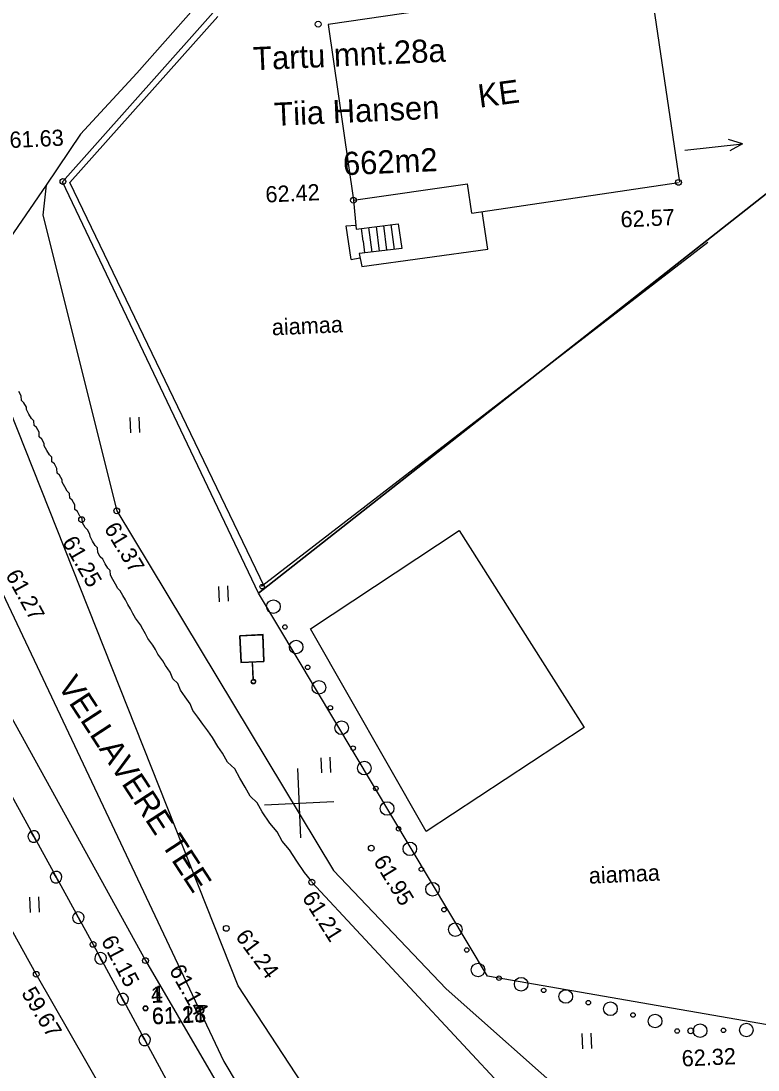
# Model space of a CAD drawing. Extents: x 641511 to 641623, y 6457493 to 6457722.
# Drawn here: x 641557.5 to 641589.33, y 6457559.78 to 6457605.06 of the extents above; entities that cross this region are included whole.
import ezdxf

# ---------------------------------------------------------------- set-up
doc = ezdxf.new("R2010")
doc.units = 0
for name, color, linetype in [('Level 12', 7, 'Continuous'), ('Level 14', 7, 'Continuous'), ('Level 17', 7, 'Continuous'), ('Level 18', 7, 'Continuous'), ('Level 19', 7, 'Continuous'), ('Level 30', 7, 'Continuous'), ('Level 38', 7, 'Continuous'), ('Level 4', 7, 'Continuous'), ('Level 40', 7, 'Continuous'), ('Level 49', 7, 'Continuous'), ('Level 5', 7, 'Continuous'), ('Level 53', 7, 'Continuous'), ('Level 54', 7, 'Continuous'), ('Level 56', 7, 'Continuous'), ('Level 6', 7, 'Continuous'), ('Level 63', 7, 'Continuous'), ('Level 7', 7, 'Continuous')]:
    doc.layers.add(name, color=color, linetype=linetype)

# ---------------------------------------------------------------- blocks, each defined once
blk = doc.blocks.new('RIST')
at = {"layer": 'Level 17'}
for p, q in [((0, 1500), (0, -1500)), ((-1500, 0), (1500, 0))]:
    blk.add_line(p, q, dxfattribs=at)
blk = doc.blocks.new('KHEIN5')
at = {"layer": 'Level 6'}
for p, q in [((-210.89, 335.09), (-210.89, -326.54)), ((182.28, 335.09), (182.28, -326.54))]:
    blk.add_line(p, q, dxfattribs=at)
blk = doc.blocks.new('RIST1')
at = {"layer": 'Level 14'}
for p, q in [((0, 1500), (0, -1500)), ((-1500, 0), (1500, 0))]:
    blk.add_line(p, q, dxfattribs=at)
blk = doc.blocks.new('BH0')
at = {"layer": 'Level 7'}
for centre, radius in [((0, 0), 293), ((990, 0), 95.9)]:
    blk.add_circle(centre, radius, dxfattribs=at)
blk = doc.blocks.new('LMARK4')
at = {"layer": 'Level 19'}
blk.add_line((0, 90), (0, 858), dxfattribs=at)
blk.add_lwpolyline([(-500, 1997), (-500, 858), (500, 858), (500, 1997)], close=True, dxfattribs=at)
blk.add_circle((0, 0), 89.8, dxfattribs=at)
blk = doc.blocks.new('AEDM0')
at = {"layer": 'Level 4'}
for p, q in [((0, 0), (-250, 0)), ((-250, 0), (0, 0)), ((250, 0), (0, 0)), ((0, 0), (250, 0))]:
    blk.add_line(p, q, dxfattribs=at)
for start, end in [(0, 180), (180, 0)]:
    blk.add_arc((0, 0), 250, start, end, dxfattribs=at)

msp = doc.modelspace()

# ---------------------------------------------------------------- linework, layer by layer
at = {"layer": 'Level 12'}
for p, q in [((641588.651, 6457599.764), (641588.053, 6457599.945)), ((641586.167, 6457599.486), (641588.651, 6457599.764)), ((641588.651, 6457599.764), (641588.108, 6457599.455))]:
    msp.add_line(p, q, dxfattribs=at)
at = {"layer": 'Level 18'}
for p, q in [((641571.855, 6457597.321), (641571.973, 6457596.08)), ((641577.654, 6457595.218), (641577.414, 6457596.838)), ((641571.973, 6457596.08), (641573.792, 6457596.311)), ((641572.275, 6457595.551), (641572.204, 6457596.109)), ((641572.66, 6457595.086), (641572.525, 6457596.15)), ((641572.981, 6457595.124), (641572.845, 6457596.191)), ((641573.302, 6457595.163), (641573.166, 6457596.232)), ((641573.623, 6457595.201), (641573.487, 6457596.273)), ((641573.792, 6457596.311), (641573.944, 6457595.239)), ((641572.275, 6457595.551), (641572.335, 6457595.047)), ((641573.944, 6457595.239), (641572.102, 6457595.02)), ((641572.102, 6457595.02), (641572.218, 6457594.458)), ((641572.218, 6457594.458), (641577.654, 6457595.218)), ((641571.761, 6457594.766), (641572.138, 6457594.844))]:
    msp.add_line(p, q, dxfattribs=at)
msp.add_lwpolyline([(641571.761, 6457594.766), (641571.543, 6457596.214), (641571.957, 6457596.253)], dxfattribs=at)
at = {"layer": 'Level 19'}
for centre in [(641562.876, 6457562.457), (641562.876, 6457562.457), (641562.876, 6457562.435), (641562.876, 6457562.435)]:
    msp.add_circle(centre, 0.1, dxfattribs=at)
at = {"layer": 'Level 30'}
for centre, radius in [((641570.333, 6457604.922), 0.131), ((641559.311, 6457598.133), 0.125), ((641585.892, 6457598.095), 0.125), ((641571.855, 6457597.321), 0.125), ((641560.12, 6457583.541), 0.125), ((641561.635, 6457583.918), 0.125), ((641572.628, 6457569.358), 0.125), ((641570.057, 6457567.894), 0.125), ((641566.367, 6457565.897), 0.125), ((641560.613, 6457565.204), 0.125), ((641562.878, 6457564.505), 0.125), ((641558.161, 6457563.918), 0.125), ((641586.42, 6457561.475), 0.125)]:
    msp.add_circle(centre, radius, dxfattribs=at)
at = {"layer": 'Level 38'}
msp.add_lwpolyline([(641520.086, 6457719.047), (641529.116, 6457658.089), (641537.118, 6457629.447), (641550.488, 6457593.48), (641566.262, 6457560.146), (641594.866, 6457512.253), (641594.672, 6457507.201), (641591.922, 6457495.693)], dxfattribs=at)
at = {"layer": 'Level 4'}
for p, q in [((641559.298, 6457598.118), (641559.298, 6457598.118)), ((641587.165, 6457595.494), (641567.892, 6457580.652)), ((641567.76, 6457580.37), (641567.76, 6457580.37)), ((641567.76, 6457580.37), (641567.76, 6457580.37)), ((641567.76, 6457580.37), (641567.76, 6457580.37))]:
    msp.add_line(p, q, dxfattribs=at)
for points in [[(641567.76, 6457580.37), (641559.298, 6457598.118), (641575.346, 6457616.152), (641597.443, 6457603.699)], [(641570.009, 6457578.824), (641576.419, 6457583.064), (641581.819, 6457574.563), (641575.002, 6457570.072)]]:
    msp.add_lwpolyline(points, close=True, dxfattribs=at)
msp.add_lwpolyline([(641542.137, 6457599.444), (641550.874, 6457582.933), (641560.613, 6457565.204), (641569.658, 6457548.494), (641578.732, 6457531.502), (641579.636, 6457529.86)], dxfattribs=at)
at = {"layer": 'Level 40'}
for p, q in [((641559.298, 6457598.118), (641559.298, 6457598.118)), ((641567.76, 6457580.37), (641567.76, 6457580.37))]:
    msp.add_line(p, q, dxfattribs=at)
for points in [[(641567.76, 6457580.37), (641559.298, 6457598.118), (641575.346, 6457616.152), (641597.443, 6457603.699)], [(641608.873, 6457598.336), (641595.039, 6457560.813), (641577.648, 6457563.838), (641567.76, 6457580.37), (641597.443, 6457603.699)], [(641608.873, 6457598.336), (641595.039, 6457560.813), (641577.648, 6457563.838), (641567.76, 6457580.37), (641597.443, 6457603.699), (641605.424, 6457599.352)]]:
    msp.add_lwpolyline(points, close=True, dxfattribs=at)
at = {"layer": 'Level 49'}
for p, q in [((641567.989, 6457580.17), (641567.989, 6457580.17)), ((641577.648, 6457563.838), (641577.648, 6457563.838))]:
    msp.add_line(p, q, dxfattribs=at)
at = {"layer": 'Level 5'}
msp.add_line((641558.589, 6457597.976), (641555.4, 6457593.34), dxfattribs=at)
for points in [[(641574.742, 6457616.626), (641562.499, 6457602.813), (641560.07, 6457600.173), (641558.589, 6457597.976), (641558.442, 6457596.681)], [(641568.017, 6457580.64), (641559.609, 6457598.091), (641566.004, 6457605.249)], [(641578.027, 6457529.239), (641577.111, 6457530.92), (641567.641, 6457547.381), (641558.161, 6457563.918), (641548.381, 6457581.583), (641540.806, 6457597.638), (641542.137, 6457599.444)], [(641546.654, 6457596.881), (641553.763, 6457580.992), (641562.878, 6457564.505), (641571.28, 6457550.096), (641577.78, 6457538.944), (641582.168, 6457530.074)], [(641558.442, 6457596.681), (641561.635, 6457583.918), (641570.993, 6457568.394)], [(641570.993, 6457568.394), (641575.854, 6457563.288), (641581.375, 6457558.391)], [(641570.057, 6457567.894), (641578.519, 6457558.793), (641581.122, 6457556.989), (641584.939, 6457554.88), (641589.131, 6457553.807), (641592.396, 6457553.293), (641596.967, 6457553.138), (641600.372, 6457553.53), (641604.094, 6457554.897), (641607.685, 6457556.498), (641612.78, 6457560.448)]]:
    msp.add_lwpolyline(points, dxfattribs=at)
at = {"layer": 'Level 54'}
for p, q in [((641567.76, 6457580.37), (641567.76, 6457580.37)), ((641577.648, 6457563.838), (641577.648, 6457563.838))]:
    msp.add_line(p, q, dxfattribs=at)
at = {"layer": 'Level 56'}
msp.add_lwpolyline([(641593.008, 6457495.741), (641597.334, 6457516.965), (641566.884, 6457563.415), (641537.257, 6457638.041), (641534.122, 6457654.634), (641522.502, 6457718.702)], dxfattribs=at)
at = {"layer": 'Level 63'}
for p, q in [((641584.624, 6457606.936), (641570.772, 6457604.908)), ((641584.624, 6457606.936), (641585.935, 6457598.102)), ((641570.772, 6457604.908), (641571.855, 6457597.321)), ((641571.855, 6457597.321), (641576.783, 6457598.024)), ((641576.962, 6457596.771), (641576.783, 6457598.024)), ((641576.962, 6457596.771), (641585.892, 6457598.095))]:
    msp.add_line(p, q, dxfattribs=at)
msp.add_lwpolyline([(641570.059, 6457567.922), (641569.741, 6457568.308), (641569.419, 6457568.794), (641569.097, 6457569.28), (641568.779, 6457569.666), (641568.562, 6457570.057), (641568.244, 6457570.443), (641567.922, 6457570.929), (641567.704, 6457571.32), (641567.391, 6457571.606), (641567.174, 6457571.996), (641566.956, 6457572.387), (641566.738, 6457572.778), (641566.425, 6457573.064), (641566.208, 6457573.454), (641565.994, 6457573.745), (641565.777, 6457574.136), (641565.563, 6457574.427), (641565.35, 6457574.717), (641565.137, 6457575.008), (641564.924, 6457575.299), (641564.811, 6457575.594), (641564.597, 6457575.885), (641564.384, 6457576.175), (641564.271, 6457576.471), (641564.062, 6457576.661), (641563.949, 6457576.957), (641563.736, 6457577.247), (641563.627, 6457577.443), (641563.414, 6457577.733), (641563.305, 6457577.929), (641563.196, 6457578.124), (641562.983, 6457578.415), (641562.874, 6457578.61), (641562.765, 6457578.805), (641562.656, 6457579.001), (641562.443, 6457579.291), (641562.334, 6457579.487), (641562.225, 6457579.682), (641562.116, 6457579.877), (641562.008, 6457580.073), (641561.899, 6457580.268), (641561.79, 6457580.463), (641561.686, 6457580.559), (641561.577, 6457580.754), (641561.468, 6457580.949), (641561.359, 6457581.144), (641561.35, 6457581.344), (641561.246, 6457581.44), (641561.137, 6457581.635), (641561.028, 6457581.83), (641560.924, 6457581.926), (641560.815, 6457582.121), (641560.806, 6457582.321), (641560.702, 6457582.416), (641560.593, 6457582.612), (641560.484, 6457582.807), (641560.479, 6457582.907), (641560.371, 6457583.102), (641560.266, 6457583.197), (641560.157, 6457583.393), (641560.148, 6457583.593), (641560.044, 6457583.688), (641559.935, 6457583.883), (641559.831, 6457583.979), (641559.822, 6457584.178), (641559.713, 6457584.374), (641559.609, 6457584.469), (641559.6, 6457584.669), (641559.495, 6457584.764), (641559.387, 6457584.96), (641559.278, 6457585.155), (641559.273, 6457585.255), (641559.164, 6457585.45), (641559.06, 6457585.546), (641559.051, 6457585.745), (641558.942, 6457585.941), (641558.838, 6457586.036), (641558.829, 6457586.236), (641558.725, 6457586.331), (641558.616, 6457586.527), (641558.507, 6457586.722), (641558.503, 6457586.822), (641558.394, 6457587.017), (641558.289, 6457587.113), (641558.28, 6457587.312), (641558.172, 6457587.508), (641558.067, 6457587.603), (641558.058, 6457587.803), (641557.954, 6457587.898), (641557.845, 6457588.094), (641557.736, 6457588.289), (641557.732, 6457588.389), (641557.623, 6457588.584), (641557.519, 6457588.679), (641557.51, 6457588.879), (641557.401, 6457589.075)], dxfattribs=at)

# ---------------------------------------------------------------- block references
at = {"layer": 'Level 14', "xscale": 0.0009999015799069047, "yscale": 0.0009999015799069047, "rotation": 2.563958791437375}
msp.add_blockref('RIST1', (641569.507, 6457571.3), dxfattribs=at)
msp.add_blockref('RIST1', (641569.507, 6457571.3), dxfattribs=at)
at = {"layer": 'Level 17', "xscale": 0.0009999015799069047, "yscale": 0.0009999015799069047, "rotation": 2.563958791437375}
msp.add_blockref('RIST', (641569.507, 6457571.3), dxfattribs=at)
at = {"layer": 'Level 19', "xscale": 0.0009999015799069047, "yscale": 0.0009999015799069047, "rotation": 2.563958791437375}
for p in [(641567.532, 6457576.536), (641567.543, 6457576.557)]:
    msp.add_blockref('LMARK4', p, dxfattribs=at)
at = {"layer": 'Level 4', "xscale": 0.0009999015799069047}
for p, yscale, rotation in [((641558.053, 6457569.863), 0.000999901579906905, -61.21930760104791), ((641559.016, 6457568.11), 0.000999901579906905, -61.21930760104791), ((641559.979, 6457566.358), 0.000999901579906905, -61.21930760104791), ((641560.938, 6457564.603), 0.0009999015799069047, -61.57083541583954), ((641561.89, 6457562.844), 0.0009999015799069047, -61.57083541583954), ((641562.842, 6457561.086), 0.0009999015799069047, -61.57083541583954)]:
    msp.add_blockref('AEDM0', p, dxfattribs=dict(at, yscale=yscale, rotation=rotation))
at = {"layer": 'Level 6', "xscale": 0.0009999015799069047, "yscale": 0.0009999015799069047, "rotation": 2.563958791437375}
for p in [(641562.424, 6457587.62), (641566.255, 6457580.331), (641570.676, 6457572.939), (641558.092, 6457566.917), (641581.942, 6457561.034)]:
    msp.add_blockref('KHEIN5', p, dxfattribs=at)
at = {"layer": 'Level 7', "xscale": 0.0009999015799069047, "yscale": 0.0009999015799069047}
for p, rotation in [((641568.402, 6457579.783), 119.39386796000636), ((641569.383, 6457578.041), 119.39386796000636), ((641570.365, 6457576.299), 119.39386796000636), ((641571.346, 6457574.556), 119.39386796000636), ((641572.328, 6457572.814), 119.39386796000636), ((641573.309, 6457571.072), 119.39386796000636), ((641574.291, 6457569.329), 119.39386796000636), ((641575.272, 6457567.587), 119.39386796000636), ((641576.254, 6457565.844), 119.39386796000636), ((641577.235, 6457564.102), 119.39386796000636), ((641579.097, 6457563.487), 164.63688700154256), ((641581.025, 6457562.957), 164.63688700154256), ((641582.954, 6457562.427), 164.63688700154256), ((641584.882, 6457561.897), 164.63688700154256), ((641586.825, 6457561.481), -179.14968949890306), ((641588.824, 6457561.511), -179.14968949890306)]:
    msp.add_blockref('BH0', p, dxfattribs=dict(at, rotation=rotation))

# ---------------------------------------------------------------- texts
at = {"layer": 'Level 17'}
msp.add_text('VELLAVERE TEE', height=0.9999, rotation=303.1381, dxfattribs=at).set_placement((641559.056, 6457576.385))
at = {"layer": 'Level 30'}
for s, rotation, p in [('61.63', 2.564, (641557.02, 6457599.575)), ('62.42', 2.564, (641568.072, 6457597.222)), ('62.57', 2.564, (641583.405, 6457596.146)), ('61.37', 301.0047, (641561.067, 6457583.163)), ('61.25', 299.9283, (641559.26, 6457582.578)), ('61.27', 298.8671, (641556.815, 6457581.15)), ('61.95', 301.4338, (641572.695, 6457568.802)), ('61.21', 302.2082, (641569.614, 6457567.229)), ('61.15', 297.6924, (641560.941, 6457565.369)), ('61.24', 306.4867, (641566.734, 6457565.538)), ('61.14', 299.384, (641563.876, 6457564.099)), ('59.67', 301.0532, (641557.495, 6457563.106)), ('62.32', 2.564, (641586.045, 6457559.934))]:
    msp.add_text(s, height=0.6999, rotation=rotation, dxfattribs=at).set_placement(p)
at = {"layer": 'Level 4'}
for s, p in [('Tartu mnt.28a', (641567.541, 6457602.931)), ('Tiia Hansen', (641568.457, 6457600.53)), ('662m2', (641571.425, 6457598.4))]:
    msp.add_text(s, height=0.9999, rotation=2.564, dxfattribs=at).set_placement(p)
at = {"layer": 'Level 5'}
for s, p in [(' 4', (641562.866, 6457562.695)), (' 4', (641562.866, 6457562.695)), (' 1', (641562.867, 6457562.665)), (' 1', (641562.867, 6457562.665))]:
    msp.add_text(s, height=0.6999, rotation=2.564, dxfattribs=at).set_placement(p)
at = {"layer": 'Level 53'}
for s, p in [(' 61.21', (641562.908, 6457561.756)), (' 61.21', (641562.908, 6457561.756)), (' 61.18', (641562.909, 6457561.736)), (' 61.18', (641562.909, 6457561.736))]:
    msp.add_text(s, height=0.6999, rotation=2.564, dxfattribs=at).set_placement(p)
at = {"layer": 'Level 6'}
for p in [(641568.346, 6457591.49), (641582.034, 6457567.825)]:
    msp.add_text('aiamaa', height=0.6999, rotation=2.564, dxfattribs=at).set_placement(p)
at = {"layer": 'Level 63'}
msp.add_text('KE', height=0.9999, rotation=7.5441, dxfattribs=at).set_placement((641577.304, 6457601.315))

doc.saveas('drawing.dxf')
